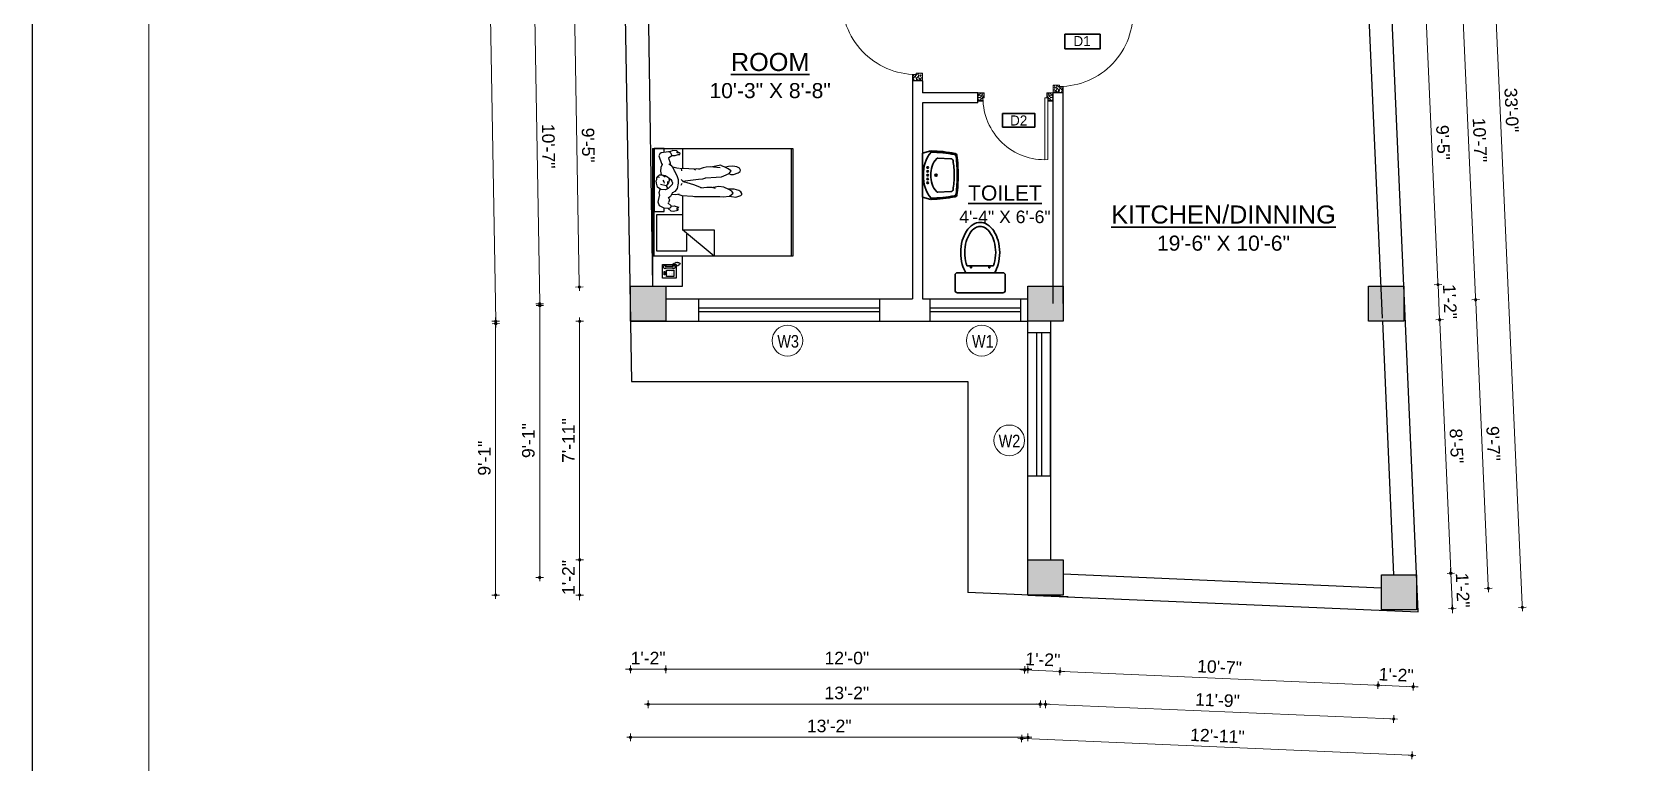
# Model space of a CAD drawing. Header units: inches. Extents: x -4597 to 93300, y -14139 to 5932.
# Drawn here: x -4597 to -3955, y -10298 to -10008 of the extents above; entities that cross this region are included whole.
import ezdxf

# ---------------------------------------------------------------- set-up
doc = ezdxf.new("R2010")
doc.units = ezdxf.units.IN
doc.header["$LTSCALE"] = 0.5
doc.header["$MEASUREMENT"] = 0
doc.header["$PDMODE"] = 66
for name, color, linetype, lineweight in [('door', 202, 'Continuous', 5), ('Ele', 7, 'Continuous', 30), ('ELE1', 3, 'Continuous', 9), ('hatch', 9, 'Continuous', 0), ('TEXT', 220, 'Continuous', 9), ('Toilet', 7, 'Continuous', 25), ('wall', 20, 'Continuous', 40)]:
    doc.layers.add(name, color=color, linetype=linetype, lineweight=lineweight)
doc.layers.add('furniture', color=31, linetype='Continuous')
doc.styles.add('arial', font='arial.ttf')
doc.styles.add('ordinary', font='ARIALN.TTF')
doc.styles.get("Standard").update_dxf_attribs({"font": 'arial.ttf'})
doc.dimstyles.new('S8', dxfattribs={"dimtxt": 5, "dimasz": 1, "dimexe": 6, "dimexo": 18, "dimgap": 1.9375, "dimtad": 1, "dimdec": 0, "dimzin": 3, "dimdsep": 46, "dimlunit": 4, "dimtxsty": 'Standard', "dimblk": 'dot 2', "dimcen": 12, "dimse1": 1, "dimse2": 1, "dimclrd": 1, "dimclre": 1, "dimclrt": 256, "dimadec": 0, "dimazin": 0, "dimtfac": 0.75, "dimtdec": 0, "dimtix": 1, "dimtmove": 1, "dimatfit": 3, "dimldrblk": 'DOT', "dimfxl": 1, "dimtolj": 1, "dimtzin": 0, "dimlwd": 9, "dimlwe": 9, "dimarcsym": 0})

# ---------------------------------------------------------------- blocks, each defined once
blk = doc.blocks.new('BED3')
at = {"layer": 'furniture'}
for p, q in [((82.68, 78), (22.7, 78)), ((22.7, 78), (22.7, 0)), ((82.68, 77.07), (22.7, 77.07)), ((82.68, 0), (82.68, 78)), ((55.62, 46.25), (56.4, 49.04)), ((55.84, 43.84), (55.62, 46.25)), ((56.4, 49.04), (57.04, 49.66)), ((57.04, 49.66), (57.58, 49.68)), ((57.58, 49.68), (58.45, 49.02)), ((58.45, 49.02), (59.2, 48.07)), ((59.2, 48.07), (60.04, 45.31)), ((60.04, 45.31), (59.91, 42.62)), ((68.17, 43.63), (68.21, 45.01)), ((68.21, 45.01), (69.06, 47.68)), ((69.06, 47.68), (69.82, 48.74)), ((69.82, 48.74), (70.54, 48.93)), ((70.54, 48.93), (71.64, 48.3)), ((71.64, 48.3), (72.45, 46.86)), ((72.45, 46.86), (72.74, 44.58)), ((55.77, 39.3), (56.17, 42.85)), ((55.86, 37.43), (55.77, 39.3)), ((56.1, 43.24), (55.84, 43.84)), ((55.94, 28.37), (55.86, 37.43)), ((56.17, 42.85), (57.82, 44.78)), ((57.82, 44.78), (58.8, 44.14)), ((58.8, 44.14), (59.86, 42.48)), ((59.86, 42.48), (61.08, 39.6)), ((60.07, 43.56), (60.16, 41.76)), ((61.47, 36.81), (60.9, 33.73)), ((61.08, 39.6), (61.47, 36.81)), ((66.61, 35.43), (66.9, 38.41)), ((66.9, 38.41), (67.36, 39.62)), ((67.36, 39.62), (68.66, 42.69)), ((68.55, 42.73), (68.17, 43.63)), ((68.66, 42.69), (70.17, 43.72)), ((70.17, 43.72), (71.54, 41.65)), ((71.54, 41.65), (72.48, 39.91)), ((71.88, 37.55), (72.48, 32.06)), ((72.55, 42.33), (72.29, 40.63)), ((73.32, 37.94), (72.46, 33.27)), ((72.48, 39.91), (73.07, 38.35)), ((72.74, 44.58), (72.55, 42.33)), ((73.07, 38.35), (73.32, 37.94)), ((37.32, 34.32, 11.36), (22.7, 34.32, 11.36)), ((22.7, 34.32, 11.36), (37.32, 16.7, 11.36)), ((37.32, 16.7, 11.36), (37.32, 34.32, 11.36)), ((55.89, 23.28), (55.94, 28.37)), ((60.44, 34.96), (60.97, 33.2)), ((60.98, 30.23), (60.64, 26.94)), ((60.73, 27.31), (62.35, 22.94)), ((60.97, 33.2), (60.98, 30.23)), ((65.5, 25.57), (65.74, 27.99)), ((65.74, 27.99), (66.23, 29.64)), ((66.23, 29.64), (66.61, 35.43)), ((66.23, 29.64), (66.4, 29.73)), ((71.85, 28.13), (70.94, 25.62)), ((72.17, 29.82), (71.85, 28.13)), ((72.48, 32.06), (72.17, 29.82)), ((25.57, 19.05, 12.8), (34.97, 19.05, 12.8)), ((25.57, 19.05, 12.8), (25.57, 2.35, 12.8)), ((56.15, 22.44), (55.89, 23.28)), ((56.53, 16.29), (56.15, 22.44)), ((62.35, 22.94), (63.47, 19.17)), ((63.47, 19.17), (64, 16.77)), ((64.38, 16.74), (65.5, 25.57)), ((70.61, 23.8), (71.04, 23.14)), ((71.26, 24.42), (70.99, 23.14)), ((71.04, 23.14), (71.48, 17.3)), ((71.05, 25.86), (71.26, 24.42)), ((6, 16.7), (22.7, 16.7)), ((6, 0), (6, 16.7)), ((10.41, 13.05, 27.83), (10.41, 5.54, 27.83)), ((18.02, 13.05, 27.83), (10.41, 13.05, 27.83)), ((11.39, 11.89, 27.83), (11.39, 7.83, 27.83)), ((14.87, 11.89, 27.83), (11.39, 11.89, 27.83)), ((12.26, 11.17, 27.83), (12.26, 11.17, 27.83)), ((12.26, 10.3, 27.83), (12.26, 10.3, 27.83)), ((12.26, 9.43, 27.83), (12.26, 9.43, 27.83)), ((13.13, 11.17, 27.83), (13.13, 11.17, 27.83)), ((13.13, 10.3, 27.83), (13.13, 10.3, 27.83)), ((13.13, 9.43, 27.83), (13.13, 9.43, 27.83)), ((14, 11.17, 27.83), (14, 11.17, 27.83)), ((14, 10.3, 27.83), (14, 10.3, 27.83)), ((14, 9.43, 27.83), (14, 9.43, 27.83)), ((14.87, 7.83, 27.83), (14.87, 11.89, 27.83)), ((16.24, 6.99, 27.83), (16.24, 11.62, 27.83)), ((17.03, 12.53, 27.83), (17.37, 13.59, 27.83)), ((17.17, 6.99, 27.83), (17.17, 11.62, 27.83)), ((17.18, 13.77, 27.83), (17.74, 13.96, 27.83)), ((17.37, 14.14, 27.83), (17.92, 14.33, 27.83)), ((17.55, 14.52, 27.83), (18.11, 14.7, 27.83)), ((17.74, 14.89, 27.83), (18.29, 15.07, 27.83)), ((18.02, 5.54, 27.83), (18.02, 13.05, 27.83)), ((18.11, 11.36, 27.83), (18.67, 11.55, 27.83)), ((18.23, 15.34, 27.83), (18.79, 15.52, 27.83)), ((18.29, 11.73, 27.83), (18.85, 11.92, 27.83)), ((18.48, 12.1, 27.83), (19.04, 12.29, 27.83)), ((18.67, 15.07, 27.83), (19.22, 15.26, 27.83)), ((18.67, 12.47, 27.83), (19.22, 12.66, 27.83)), ((18.85, 14.7, 27.83), (19.41, 14.89, 27.83)), ((18.85, 12.85, 27.83), (19.41, 13.03, 27.83)), ((19.04, 14.33, 27.83), (19.59, 14.52, 27.83)), ((19.04, 13.96, 27.83), (19.59, 14.14, 27.83)), ((19.04, 13.59, 27.83), (19.59, 13.77, 27.83)), ((19.04, 13.22, 27.83), (19.59, 13.4, 27.83)), ((22.7, 16.7), (22.7, 0)), ((56.5, 16.7, 11.36), (37.32, 16.7, 11.36)), ((45.91, 2.35, 12.8), (45.91, 16.7, 12.8)), ((48.05, 13.99), (47.51, 11.59)), ((47.51, 11.59), (47.82, 10.37)), ((47.82, 10.37), (49.19, 8.7)), ((48.58, 14.25), (48.05, 13.99)), ((49.2, 13.35), (48.58, 14.25)), ((49.19, 8.7), (49.53, 9.73)), ((49.49, 13.67), (49.2, 13.35)), ((50.24, 14.49), (49.48, 14.3)), ((49.48, 14.3), (49.49, 13.67)), ((49.53, 9.73), (50.23, 10.33)), ((50.8, 12), (49.97, 14.43)), ((50.23, 10.33), (50.82, 10.44)), ((50.57, 10.41), (50.8, 12)), ((52.33, 8.58), (50.82, 10.44)), ((53.04, 9.08), (52.52, 8.78)), ((54, 9.47), (53.04, 9.08)), ((55.17, 8.96), (54, 9.47)), ((55.99, 9.94), (54.93, 8.71)), ((57.02, 10.57), (55.99, 9.94)), ((57.25, 14.12), (56.53, 16.29)), ((57.18, 10.87), (57.02, 12.68)), ((58.21, 11.01), (57.02, 10.57)), ((57.09, 12.8), (57.46, 14.74)), ((58.72, 12.47), (58.02, 11.13)), ((60.45, 13.6), (58.72, 12.47)), ((63.39, 14.22), (60.45, 13.6)), ((62.52, 10.98), (60.46, 8.61)), ((62.14, 15.88), (63.34, 16.39)), ((63.53, 11.08), (62.52, 10.98)), ((65.39, 14.26), (63.39, 14.22)), ((64.83, 9.23), (63.51, 8.83)), ((64.43, 10.74), (63.53, 11.08)), ((65.36, 10.15), (64.43, 10.74)), ((64.68, 16.66), (65.34, 15.99)), ((65.92, 9.13), (64.83, 9.23)), ((66.22, 9.05), (65.36, 10.15)), ((67.58, 13.58), (65.39, 14.26)), ((66.53, 8.85), (65.92, 9.13)), ((70.45, 11.96), (67.58, 13.58)), ((70.93, 11.78), (69.96, 12.07)), ((70.61, 16.18), (70.18, 16.06)), ((71.32, 15.89), (70.61, 16.18)), ((72.16, 11.08), (70.93, 11.78)), ((71.48, 17.3), (71.29, 15.12)), ((71.42, 14.88), (71.74, 13.49)), ((82.68, 16.7, 11.36), (71.43, 16.7, 11.36)), ((71.74, 13.49), (72.22, 11.27)), ((73.33, 10.21), (72.16, 11.08)), ((74.08, 9.07), (73.33, 10.21)), ((74.72, 9.88), (73.62, 9.87)), ((77.15, 8.93), (74.72, 9.88)), ((78.49, 10.75), (77.21, 8.85)), ((80.06, 10.21), (78.49, 10.75)), ((78.72, 12.64), (79.29, 14.19)), ((78.75, 10.7), (78.72, 12.64)), ((79.29, 14.19), (79.36, 15.12)), ((79.36, 15.12), (79.94, 15.32)), ((80.14, 15.04), (79.94, 15.32)), ((80.63, 9.62), (80.06, 10.21)), ((80.14, 15.04), (80.27, 13.65)), ((80.27, 13.65), (80.8, 13.64)), ((80.35, 14.44), (81.28, 13.42)), ((81.57, 11.37), (80.69, 9.59)), ((80.69, 9.59), (80.83, 8.87)), ((81.28, 13.42), (81.57, 11.37)), ((82.68, 0), (82.68, 16.7)), ((22.7, 0), (6, 0)), ((10.41, 5.54, 27.83), (18.02, 5.54, 27.83)), ((11.39, 7.83, 27.83), (14.87, 7.83, 27.83)), ((12.26, 8.56, 27.83), (12.26, 8.56, 27.83)), ((14.14, 6.82, 27.83), (12.26, 6.82, 27.83)), ((12.26, 6.82, 27.83), (12.26, 6.38, 27.83)), ((12.26, 6.38, 27.83), (14.14, 6.38, 27.83)), ((13.13, 8.56, 27.83), (13.13, 8.56, 27.83)), ((14, 8.56, 27.83), (14, 8.56, 27.83)), ((14.14, 6.38, 27.83), (14.14, 6.82, 27.83)), ((22.7, 0.93), (82.68, 0.93)), ((82.68, 0), (22.7, 0)), ((25.57, 2.35, 12.8), (45.91, 2.35, 12.8)), ((49.19, 8.7), (49.43, 6.53)), ((49.43, 6.53), (50.75, 3.79)), ((50.75, 3.79), (52.76, 3.16)), ((52.76, 3.16), (56.32, 3.84)), ((56.49, 4.04), (58.19, 3.71)), ((58.19, 3.71), (60.06, 4.24)), ((60.46, 8.61), (59.63, 7.18)), ((59.63, 7.18), (59.81, 4.59)), ((59.81, 4.59), (61.11, 2.74)), ((61.01, 8.19), (60.36, 8.12)), ((61.91, 7.66), (61.01, 8.19)), ((61.11, 2.74), (63.3, 2.13)), ((61.89, 7.62), (62.6, 4.47)), ((63.51, 8.83), (61.91, 7.66)), ((64.19, 8.31), (62.87, 8.32)), ((63.3, 2.13), (64.69, 2.1)), ((64.05, 6.26), (63.37, 6.45)), ((65.09, 5.81), (64.05, 6.26)), ((64.69, 2.1), (65.39, 2.31)), ((65.39, 2.31), (66.31, 2.32)), ((66.31, 2.32), (67.14, 3.19)), ((67.66, 6.94), (66.53, 8.85)), ((66.95, 3.11), (66.64, 3.83)), ((66.69, 6.96), (67.8, 5.35)), ((67.14, 3.19), (67.97, 3.86)), ((67.89, 5.13), (67.66, 6.94)), ((67.97, 3.86), (67.89, 5.13)), ((69.96, 4.39), (68.14, 4.83)), ((71.97, 4.61), (69.96, 4.39)), ((73.8, 5.44), (71.97, 4.61)), ((74.23, 5.03), (73.8, 5.44)), ((78.53, 3.57), (74.23, 5.03)), ((79.56, 4.01), (78.53, 3.57)), ((80.14, 4.81), (79.56, 4.01)), ((80.83, 8.87), (80.14, 4.81))]:
    blk.add_line(p, q, dxfattribs=at)
blk.add_lwpolyline([(80.42, 6.46), (82.68, 6.46), (82.68, 0.93), (47.51, 0.93), (47.51, 6.46), (49.46, 6.46)], dxfattribs=at)
for centre, start, end in [((16.7, 11.62, 27.83), 298.49146, 241.50854), ((16.7, 6.99, 27.83), 118.49146, 61.50854)]:
    blk.add_arc(centre, 0.972, start, end, dxfattribs=at)
blk = doc.blocks.new('mb-lavabo5')
for p, q in [((-219, 0), (-242, -85)), ((219, 0), (-219, 0)), ((219, 0), (242, -85)), ((-230, -85), (-242, -85)), ((-170, -154), (-163, -284)), ((170, -154), (163, -284)), ((242, -85), (230, -85))]:
    blk.add_line(p, q)
for centre, radius in [((-76, -52), 7.7), ((-76, -52), 7.93), ((-38, -52), 7.93), ((-38, -52), 7.7), ((0, -135), 11.3), ((0, -52), 7.93), ((0, -135), 7.55), ((38, -52), 7.7), ((38, -52), 7.93), ((76, -52), 7.7), ((76, -52), 7.93)]:
    blk.add_circle(centre, radius)
for centre, radius, start, end in [((1005, -72), 1246, 180.6088, 191.7933), ((-12, -360), 351, 88.0682, 128.4553), ((1017, -72), 1246, 180.6088, 191.4142), ((-154, -153), 15.1, 134.0569, 182.9669), ((-20, -292), 208, 84.3472, 134.0569), ((12, -360), 351, 51.5447, 91.9318), ((20, -292), 208, 45.9431, 95.6528), ((154, -153), 15.1, 357.0331, 45.9431), ((-1017, -72), 1246, 348.5858, 359.3912), ((-1005, -72), 1246, 348.2067, 359.3912), ((-185, -314), 21.2, 191.4142, 263.5691), ((-142, -283), 21.2, 182.9669, 260.9653), ((18, 723), 1040, 260.9881, 269.0391), ((-18, 723), 1040, 271.0245, 279.0219), ((142, -283), 21.2, 279.0347, 357.0331), ((185, -314), 21.2, 276.4309, 348.5858), ((-195, -322), 21.2, 191.7933, 262.1623), ((-4, 1285), 1640, 263.2249, 270.1481), ((-4, 1285), 1631, 263.5691, 270.149), ((4, 1285), 1631, 269.851, 276.4309), ((4, 1285), 1640, 269.8519, 276.7751), ((195, -322), 21.2, 277.8377, 348.2067)]:
    blk.add_arc(centre, radius, start, end)
blk = doc.blocks.new('mb-boncau1')
at = {"linetype": 'Continuous'}
for p, q in [((225, 0), (-225, 0)), ((-250, -25), (-250, -175)), ((250, -175), (250, -25)), ((-225, -200), (225, -200))]:
    blk.add_line(p, q, dxfattribs=at)
at = {"color": 44, "linetype": 'Continuous'}
for p, q in [((-133, -270), (133, -270)), ((-86, -248), (-96, -248)), ((-96, -248), (-96, -270)), ((-96, -270), (-86, -270)), ((-86, -270), (-86, -248)), ((86, -248), (96, -248)), ((86, -270), (86, -248)), ((96, -270), (86, -270)), ((96, -248), (96, -270))]:
    blk.add_line(p, q, dxfattribs=at)
at = {"linetype": 'Continuous'}
for centre, radius, start, end in [((-225, -25), 25, 90, 180), ((225, -25), 25, 0, 90), ((-225, -175), 25, 180, 270), ((264, -401), 458, 164.9269, 180), ((134, -366), 323, 149.0966, 164.9269), ((-134, -366), 323, 15.0731, 30.9034), ((-264, -401), 458, 0, 15.0731), ((225, -175), 25, 270, 0), ((264, -401), 458, 180, 195.0731), ((-264, -401), 458, 344.9269, 0), ((134, -436), 323, 195.0731, 213.0315), ((52, -490), 226, 213.0315, 237.5002), ((-52, -490), 226, 302.4998, 326.9685), ((-134, -436), 323, 326.9685, 344.9269), ((0, -571), 129, 237.5002, 270), ((0, -571), 129, 270, 302.4998)]:
    blk.add_arc(centre, radius, start, end, dxfattribs=at)
at = {"color": 44, "linetype": 'Continuous'}
for centre, radius, start, end in [((264, -401), 418, 164.9269, 180), ((134, -366), 283, 160.176, 164.9269), ((-134, -366), 283, 15.0731, 19.824), ((-264, -401), 418, 0, 15.0731), ((264, -401), 418, 180, 195.0731), ((-264, -401), 418, 344.9269, 0), ((134, -436), 283, 195.0731, 213.0315), ((52, -490), 186, 213.0315, 237.5002), ((-52, -490), 186, 302.4998, 326.9685), ((-134, -436), 283, 326.9685, 344.9269), ((0, -571), 89.3, 237.5002, 270), ((0, -571), 89.3, 270, 302.4998)]:
    blk.add_arc(centre, radius, start, end, dxfattribs=at)
blk = doc.blocks.new('A$C27B36B59')
at = {"layer": 'door'}
for p, q in [((0, 4), (0, 0)), ((2.5, 4), (0, 4)), ((0, 0), (3, 0)), ((2.5, 2.5), (2.5, 4)), ((3, 2.5), (2.5, 2.5)), ((3, 0), (3, 2.5))]:
    blk.add_line(p, q, dxfattribs=at)
for centre, radius, start, end in [((-1.4, -0.54), 4.75, 22.14107, 72.83803), ((1.34, 2.09), 1.64, 45.13802, 144.89476), ((2.21, 0.3), 2.49, 83.31492, 152.65798), ((0.13, 0.37), 2.05, 349.48753, 93.68048), ((1.96, -0.47), 2.01, 58.74475, 166.49498), ((-0.06, 0.32), 1.13, 343.54197, 86.94698), ((2.08, -0.4), 1.17, 38.28162, 160.15192)]:
    blk.add_arc(centre, radius, start, end, dxfattribs=at)
blk = doc.blocks.new('D2')
at = {"layer": 'door'}
for p, q in [((74473.95, 24047.59), (74473.95, 24018.09)), ((74473.95, 24047.59), (74475.45, 24047.59)), ((74475.45, 24047.59), (74475.45, 24018.13))]:
    blk.add_line(p, q, dxfattribs=at)
blk.add_arc((74473.95, 24047.59), 29.5, 180, 272.9146, dxfattribs=at)
at = {"layer": 'door', "xscale": -1, "rotation": 180}
blk.add_blockref('A$C27B36B59', (74441.95, 24050.09), dxfattribs=at)
at = {"layer": 'door', "rotation": 180}
blk.add_blockref('A$C27B36B59', (74477.95, 24050.09), dxfattribs=at)
blk = doc.blocks.new('dot1')
at = {"layer": 'hatch'}
h = blk.add_hatch(color=256, dxfattribs=at)
edge = h.paths.add_edge_path()
edge.add_arc((0, 0), 1, 0, 360)
for p, q in [((3, 0), (-3, 0)), ((0, 3), (0, -3))]:
    blk.add_line(p, q, dxfattribs=at)
blk.add_circle((0, 0), 1, dxfattribs=at)
blk = doc.blocks.new('dot 2')
at = {"layer": 'hatch', "xscale": 0.5, "yscale": 0.5, "zscale": 0.5}
blk.add_blockref('dot1', (0, 0), dxfattribs=at)
blk = doc.blocks.new('*D1003')
at = {"layer": 'Defpoints', "color": 0, "transparency": 16777216}
for p in [(-4361.49, -9995.79), (-4379.69, -10108.89), (-4359.3, -10108.54)]:
    blk.add_point(p, dxfattribs=at)
at = {"layer": 'Toilet', "color": 1, "lineweight": 9, "transparency": 16777216}
blk.add_line((-4381.62, -9997.14), (-4379.71, -10107.89), dxfattribs=at)
for p, rotation in [((-4381.64, -9996.14), 90.98917906507957), ((-4379.69, -10108.89), 270.9891790650796)]:
    blk.add_blockref('dot 2', p, dxfattribs=dict(at, rotation=rotation))
at = {"layer": 'Toilet', "transparency": 16777216, "insert": (-4376.17, -10052.44), "char_height": 5, "attachment_point": 5, "rotation": 270.98918}
blk.add_mtext('\\A1;9\'-5"', dxfattribs=at)
blk = doc.blocks.new('_Dot')
at = {"color": 0, "linetype": 'ByBlock', "lineweight": -2}
blk.add_line((-0.5, 0), (-1, 0), dxfattribs=at)
at = {"color": 0, "linetype": 'ByBlock', "const_width": 0.5}
blk.add_lwpolyline([(-0.25, 0, 1), (0.25, 0, 1)], format="xyb", close=True, dxfattribs=at)
blk = doc.blocks.new('*D1004')
at = {"layer": 'Defpoints', "color": 0, "transparency": 16777216}
for p in [(-4397.56, -9989.53), (-4354.49, -9988.79), (-4352.3, -10115.54)]:
    blk.add_point(p, dxfattribs=at)
at = {"layer": 'Toilet', "color": 1, "lineweight": 9, "transparency": 16777216}
blk.add_line((-4395.39, -10115.28), (-4397.54, -9990.53), dxfattribs=at)
for p, rotation in [((-4397.56, -9989.53), 90.98917906511056), ((-4395.37, -10116.28), 270.9891790651105)]:
    blk.add_blockref('dot 2', p, dxfattribs=dict(at, rotation=rotation))
at = {"layer": 'Toilet', "transparency": 16777216, "insert": (-4391.97, -10052.83), "char_height": 5, "attachment_point": 5, "rotation": 270.98918}
blk.add_mtext('\\A1;10\'-7"', dxfattribs=at)
blk = doc.blocks.new('*D1007')
at = {"layer": 'Defpoints', "color": 0, "transparency": 16777216}
for p in [(-4194.13, -10115.54), (-4395.46, -10224.49), (-4194.13, -10224.49)]:
    blk.add_point(p, dxfattribs=at)
at = {"layer": 'Toilet', "color": 1, "lineweight": 9, "transparency": 16777216}
blk.add_line((-4395.46, -10116.54), (-4395.46, -10223.49), dxfattribs=at)
for p, rotation in [((-4395.46, -10115.54), 90), ((-4395.46, -10224.49), 270)]:
    blk.add_blockref('dot 2', p, dxfattribs=dict(at, rotation=rotation))
at = {"layer": 'Toilet', "transparency": 16777216, "insert": (-4399.95, -10170.01), "char_height": 5, "attachment_point": 5, "rotation": 90}
blk.add_mtext('\\A1;9\'-1"', dxfattribs=at)
blk = doc.blocks.new('*D1008')
at = {"layer": 'Defpoints', "color": 0, "transparency": 16777216}
for p in [(-4201.13, -10122.54), (-4379.57, -10217.49), (-4201.13, -10217.49)]:
    blk.add_point(p, dxfattribs=at)
at = {"layer": 'Toilet', "color": 1, "lineweight": 9, "transparency": 16777216}
blk.add_line((-4379.57, -10123.54), (-4379.57, -10216.49), dxfattribs=at)
for p, rotation in [((-4379.57, -10122.54), 90), ((-4379.57, -10217.49), 270)]:
    blk.add_blockref('dot 2', p, dxfattribs=dict(at, rotation=rotation))
at = {"layer": 'Toilet', "transparency": 16777216, "insert": (-4384.02, -10170.01), "char_height": 5, "attachment_point": 5, "rotation": 90}
blk.add_mtext('\\A1;7\'-11"', dxfattribs=at)
blk = doc.blocks.new('*D1009')
at = {"layer": 'Defpoints', "color": 0, "transparency": 16777216}
for p in [(-4201.13, -10217.49), (-4379.57, -10231.49), (-4201.13, -10231.49)]:
    blk.add_point(p, dxfattribs=at)
at = {"layer": 'Toilet', "color": 1, "lineweight": 9, "transparency": 16777216}
for p, q in [((-4379.57, -10216.49), (-4379.57, -10215.49)), ((-4379.57, -10217.49), (-4379.57, -10231.49)), ((-4379.57, -10232.49), (-4379.57, -10233.49))]:
    blk.add_line(p, q, dxfattribs=at)
for p, rotation in [((-4379.57, -10217.49), 270), ((-4379.57, -10231.49), 90)]:
    blk.add_blockref('dot 2', p, dxfattribs=dict(at, rotation=rotation))
at = {"layer": 'Toilet', "transparency": 16777216, "insert": (-4384.02, -10224.49), "char_height": 5, "attachment_point": 5, "rotation": 90}
blk.add_mtext('\\A1;1\'-2"', dxfattribs=at)
blk = doc.blocks.new('*D1011')
at = {"layer": 'Defpoints', "color": 0, "transparency": 16777216}
for p in [(-4201.13, -10122.54), (-4412.99, -10231.49), (-4201.13, -10231.49)]:
    blk.add_point(p, dxfattribs=at)
at = {"layer": 'Toilet', "color": 1, "lineweight": 9, "transparency": 16777216}
blk.add_line((-4412.99, -10123.54), (-4412.99, -10230.49), dxfattribs=at)
for p, rotation in [((-4412.99, -10122.54), 90), ((-4412.99, -10231.49), 270)]:
    blk.add_blockref('dot 2', p, dxfattribs=dict(at, rotation=rotation))
at = {"layer": 'Toilet', "transparency": 16777216, "insert": (-4417.48, -10177.01), "char_height": 5, "attachment_point": 5, "rotation": 90}
blk.add_mtext('\\A1;9\'-1"', dxfattribs=at)
blk = doc.blocks.new('*D1012')
at = {"layer": 'Defpoints', "color": 0, "transparency": 16777216}
for p in [(-4359.3, -10122.54), (-4345.3, -10122.54), (-4359.3, -10261.03)]:
    blk.add_point(p, dxfattribs=at)
at = {"layer": 'Toilet', "color": 1, "lineweight": 9, "transparency": 16777216}
for p, q in [((-4360.3, -10261.03), (-4361.3, -10261.03)), ((-4345.3, -10261.03), (-4359.3, -10261.03)), ((-4344.3, -10261.03), (-4343.3, -10261.03))]:
    blk.add_line(p, q, dxfattribs=at)
blk.add_blockref('dot 2', (-4359.3, -10261.03), dxfattribs=at)
at = {"layer": 'Toilet', "color": 1, "lineweight": 9, "transparency": 16777216, "rotation": 180}
blk.add_blockref('dot 2', (-4345.3, -10261.03), dxfattribs=at)
at = {"layer": 'Toilet', "transparency": 16777216, "insert": (-4352.3, -10256.58), "char_height": 5, "attachment_point": 5}
blk.add_mtext('\\A1;1\'-2"', dxfattribs=at)
blk = doc.blocks.new('*D1014')
at = {"layer": 'Defpoints', "color": 0, "transparency": 16777216}
for p in [(-4201.13, -10231.49), (-4187.13, -10232.1), (-4188.42, -10261.88)]:
    blk.add_point(p, dxfattribs=at)
at = {"layer": 'Toilet', "color": 1, "lineweight": 9, "transparency": 16777216}
for p, q in [((-4203.42, -10261.23), (-4204.42, -10261.18)), ((-4202.42, -10261.27), (-4188.42, -10261.88)), ((-4187.42, -10261.92), (-4186.42, -10261.96))]:
    blk.add_line(p, q, dxfattribs=at)
for p, rotation in [((-4202.42, -10261.27), 357.5160448331329), ((-4188.42, -10261.88), 177.5160448331328)]:
    blk.add_blockref('dot 2', p, dxfattribs=dict(at, rotation=rotation))
at = {"layer": 'Toilet', "transparency": 16777216, "insert": (-4195.23, -10257.13), "char_height": 5, "attachment_point": 5, "rotation": 357.51604}
blk.add_mtext('\\A1;1\'-2"', dxfattribs=at)
blk = doc.blocks.new('*D1015')
at = {"layer": 'Defpoints', "color": 0, "transparency": 16777216}
for p in [(-4187.13, -10232.1), (-4060.49, -10237.4), (-4061.79, -10267.37)]:
    blk.add_point(p, dxfattribs=at)
at = {"layer": 'Toilet', "color": 1, "lineweight": 9, "transparency": 16777216}
blk.add_line((-4187.42, -10261.92), (-4062.79, -10267.33), dxfattribs=at)
for p, rotation in [((-4188.42, -10261.88), 177.5160448330952), ((-4061.79, -10267.37), 357.5160448330952)]:
    blk.add_blockref('dot 2', p, dxfattribs=dict(at, rotation=rotation))
at = {"layer": 'Toilet', "transparency": 16777216, "insert": (-4124.91, -10260.14), "char_height": 5, "attachment_point": 5, "rotation": 357.51604}
blk.add_mtext('\\A1;10\'-7"', dxfattribs=at)
blk = doc.blocks.new('*D1016')
at = {"layer": 'Defpoints', "color": 0, "transparency": 16777216}
for p in [(-4060.49, -10237.4), (-4046.49, -10237.4), (-4047.82, -10267.98)]:
    blk.add_point(p, dxfattribs=at)
at = {"layer": 'Toilet', "color": 1, "lineweight": 9, "transparency": 16777216}
for p, q in [((-4062.79, -10267.33), (-4063.79, -10267.28)), ((-4061.79, -10267.37), (-4047.82, -10267.98)), ((-4046.82, -10268.02), (-4045.82, -10268.06))]:
    blk.add_line(p, q, dxfattribs=at)
for p, rotation in [((-4061.79, -10267.37), 357.5160448330952), ((-4047.82, -10267.98), 177.5160448330952)]:
    blk.add_blockref('dot 2', p, dxfattribs=dict(at, rotation=rotation))
at = {"layer": 'Toilet', "transparency": 16777216, "insert": (-4054.61, -10263.23), "char_height": 5, "attachment_point": 5, "rotation": 357.51604}
blk.add_mtext('\\A1;1\'-2"', dxfattribs=at)
blk = doc.blocks.new('*D1017')
at = {"layer": 'Defpoints', "color": 0, "transparency": 16777216}
for p in [(-4352.3, -10115.54), (-4194.13, -10115.54), (-4194.13, -10274.96)]:
    blk.add_point(p, dxfattribs=at)
at = {"layer": 'Toilet', "color": 1, "lineweight": 9, "transparency": 16777216}
blk.add_line((-4351.3, -10274.96), (-4195.13, -10274.96), dxfattribs=at)
at = {"layer": 'Toilet', "color": 1, "lineweight": 9, "transparency": 16777216, "rotation": 180}
blk.add_blockref('dot 2', (-4352.3, -10274.96), dxfattribs=at)
at = {"layer": 'Toilet', "color": 1, "lineweight": 9, "transparency": 16777216}
blk.add_blockref('dot 2', (-4194.13, -10274.96), dxfattribs=at)
at = {"layer": 'Toilet', "transparency": 16777216, "insert": (-4273.22, -10270.47), "char_height": 5, "attachment_point": 5}
blk.add_mtext('\\A1;13\'-2"', dxfattribs=at)
blk = doc.blocks.new('*D1018')
at = {"layer": 'Defpoints', "color": 0, "transparency": 16777216}
for p in [(-4194.13, -10224.49), (-4053.49, -10230.4), (-4055.6, -10280.8)]:
    blk.add_point(p, dxfattribs=at)
at = {"layer": 'Toilet', "color": 1, "lineweight": 9, "transparency": 16777216}
blk.add_line((-4195.25, -10274.94), (-4056.6, -10280.76), dxfattribs=at)
for p, rotation in [((-4196.25, -10274.9), 177.5958237491187), ((-4055.6, -10280.8), 357.5958237491187)]:
    blk.add_blockref('dot 2', p, dxfattribs=dict(at, rotation=rotation))
at = {"layer": 'Toilet', "transparency": 16777216, "insert": (-4125.74, -10273.36), "char_height": 5, "attachment_point": 5, "rotation": 357.59582}
blk.add_mtext('\\A1;11\'-9"', dxfattribs=at)
blk = doc.blocks.new('*D1019')
at = {"layer": 'Defpoints', "color": 0, "transparency": 16777216}
for p in [(-4359.3, -10122.54), (-4201.13, -10122.54), (-4201.13, -10288.1)]:
    blk.add_point(p, dxfattribs=at)
at = {"layer": 'Toilet', "color": 1, "lineweight": 9, "transparency": 16777216}
blk.add_line((-4358.3, -10288.1), (-4202.13, -10288.1), dxfattribs=at)
at = {"layer": 'Toilet', "color": 1, "lineweight": 9, "transparency": 16777216, "rotation": 180}
blk.add_blockref('dot 2', (-4359.3, -10288.1), dxfattribs=at)
at = {"layer": 'Toilet', "color": 1, "lineweight": 9, "transparency": 16777216}
blk.add_blockref('dot 2', (-4201.13, -10288.1), dxfattribs=at)
at = {"layer": 'Toilet', "transparency": 16777216, "insert": (-4280.22, -10283.61), "char_height": 5, "attachment_point": 5}
blk.add_mtext('\\A1;13\'-2"', dxfattribs=at)
blk = doc.blocks.new('*D1020')
at = {"layer": 'Defpoints', "color": 0, "transparency": 16777216}
for p in [(-4201.13, -10231.49), (-4045.83, -10238.23), (-4048.31, -10295.31)]:
    blk.add_point(p, dxfattribs=at)
at = {"layer": 'Toilet', "color": 1, "lineweight": 9, "transparency": 16777216}
blk.add_line((-4202.61, -10288.61), (-4049.31, -10295.26), dxfattribs=at)
for p, rotation in [((-4203.61, -10288.57), 177.5160448331279), ((-4048.31, -10295.31), 357.5160448331279)]:
    blk.add_blockref('dot 2', p, dxfattribs=dict(at, rotation=rotation))
at = {"layer": 'Toilet', "transparency": 16777216, "insert": (-4125.76, -10287.5), "char_height": 5, "attachment_point": 5, "rotation": 357.51604}
blk.add_mtext('\\A1;12\'-11"', dxfattribs=at)
blk = doc.blocks.new('*D1024')
at = {"layer": 'Defpoints', "color": 0, "transparency": 16777216}
for p in [(-4056.57, -9995.79), (-4051.58, -10108.54), (-4037.95, -10107.93)]:
    blk.add_point(p, dxfattribs=at)
at = {"layer": 'Toilet', "color": 1, "lineweight": 9, "transparency": 16777216}
blk.add_line((-4042.9, -9996.19), (-4037.99, -10106.93), dxfattribs=at)
for p, rotation in [((-4042.94, -9995.19), 92.53635972212899), ((-4037.95, -10107.93), 272.536359722129)]:
    blk.add_blockref('dot 2', p, dxfattribs=dict(at, rotation=rotation))
at = {"layer": 'Toilet', "transparency": 16777216, "insert": (-4035.96, -10051.36), "char_height": 5, "attachment_point": 5, "rotation": 272.53636}
blk.add_mtext('\\A1;9\'-5"', dxfattribs=at)
blk = doc.blocks.new('*D1025')
at = {"layer": 'Defpoints', "color": 0, "transparency": 16777216}
for p in [(-4051.58, -10108.54), (-4050.96, -10122.54), (-4037.33, -10121.93)]:
    blk.add_point(p, dxfattribs=at)
at = {"layer": 'Toilet', "color": 1, "lineweight": 9, "transparency": 16777216}
for p, q in [((-4037.99, -10106.93), (-4038.04, -10105.93)), ((-4037.95, -10107.93), (-4037.33, -10121.93)), ((-4037.29, -10122.93), (-4037.24, -10123.93))]:
    blk.add_line(p, q, dxfattribs=at)
for p, rotation in [((-4037.95, -10107.93), 272.536359722129), ((-4037.33, -10121.93), 92.53635972212899)]:
    blk.add_blockref('dot 2', p, dxfattribs=dict(at, rotation=rotation))
at = {"layer": 'Toilet', "transparency": 16777216, "insert": (-4033.2, -10114.73), "char_height": 5, "attachment_point": 5, "rotation": 272.53636}
blk.add_mtext('\\A1;1\'-2"', dxfattribs=at)
blk = doc.blocks.new('*D1026')
at = {"layer": 'Defpoints', "color": 0, "transparency": 16777216}
for p in [(-4050.96, -10122.54), (-4046.49, -10223.4), (-4032.86, -10222.79)]:
    blk.add_point(p, dxfattribs=at)
at = {"layer": 'Toilet', "color": 1, "lineweight": 9, "transparency": 16777216}
blk.add_line((-4037.29, -10122.93), (-4032.91, -10221.79), dxfattribs=at)
for p, rotation in [((-4037.33, -10121.93), 92.53635972212899), ((-4032.86, -10222.79), 272.536359722129)]:
    blk.add_blockref('dot 2', p, dxfattribs=dict(at, rotation=rotation))
at = {"layer": 'Toilet', "transparency": 16777216, "insert": (-4030.61, -10172.16), "char_height": 5, "attachment_point": 5, "rotation": 272.53636}
blk.add_mtext('\\A1;8\'-5"', dxfattribs=at)
blk = doc.blocks.new('*D1027')
at = {"layer": 'Defpoints', "color": 0, "transparency": 16777216}
for p in [(-4046.49, -10223.4), (-4046.49, -10237.4), (-4032.24, -10236.77)]:
    blk.add_point(p, dxfattribs=at)
at = {"layer": 'Toilet', "color": 1, "lineweight": 9, "transparency": 16777216}
for p, q in [((-4032.91, -10221.79), (-4032.95, -10220.8)), ((-4032.86, -10222.79), (-4032.24, -10236.77)), ((-4032.2, -10237.77), (-4032.15, -10238.76))]:
    blk.add_line(p, q, dxfattribs=at)
for p, rotation in [((-4032.86, -10222.79), 272.536359722129), ((-4032.24, -10236.77), 92.53635972212899)]:
    blk.add_blockref('dot 2', p, dxfattribs=dict(at, rotation=rotation))
at = {"layer": 'Toilet', "transparency": 16777216, "insert": (-4028.11, -10229.58), "char_height": 5, "attachment_point": 5, "rotation": 272.53636}
blk.add_mtext('\\A1;1\'-2"', dxfattribs=at)
blk = doc.blocks.new('*D1029')
at = {"layer": 'Defpoints', "color": 0, "transparency": 16777216}
for p in [(-4064.19, -9988.79), (-4058.58, -10115.54), (-4023, -10113.96)]:
    blk.add_point(p, dxfattribs=at)
at = {"layer": 'Toilet', "color": 1, "lineweight": 9, "transparency": 16777216}
blk.add_line((-4028.57, -9988.21), (-4023.05, -10112.96), dxfattribs=at)
for p, rotation in [((-4028.62, -9987.22), 92.53635972212899), ((-4023, -10113.96), 272.536359722129)]:
    blk.add_blockref('dot 2', p, dxfattribs=dict(at, rotation=rotation))
at = {"layer": 'Toilet', "transparency": 16777216, "insert": (-4021.32, -10050.39), "char_height": 5, "attachment_point": 5, "rotation": 272.53636}
blk.add_mtext('\\A1;10\'-7"', dxfattribs=at)
blk = doc.blocks.new('*D1030')
at = {"layer": 'Defpoints', "color": 0, "transparency": 16777216}
for p in [(-4058.58, -10115.54), (-4053.49, -10230.4), (-4017.91, -10228.82)]:
    blk.add_point(p, dxfattribs=at)
at = {"layer": 'Toilet', "color": 1, "lineweight": 9, "transparency": 16777216}
blk.add_line((-4022.96, -10114.96), (-4017.96, -10227.82), dxfattribs=at)
for p, rotation in [((-4023, -10113.96), 92.53635972212899), ((-4017.91, -10228.82), 272.536359722129)]:
    blk.add_blockref('dot 2', p, dxfattribs=dict(at, rotation=rotation))
at = {"layer": 'Toilet', "transparency": 16777216, "insert": (-4015.97, -10171.19), "char_height": 5, "attachment_point": 5, "rotation": 272.53636}
blk.add_mtext('\\A1;9\'-7"', dxfattribs=at)
blk = doc.blocks.new('*D1034')
at = {"layer": 'Defpoints', "color": 0, "transparency": 16777216}
for p in [(-4063.35, -9842.79), (-4045.83, -10238.23), (-4004.42, -10236.4)]:
    blk.add_point(p, dxfattribs=at)
at = {"layer": 'Toilet', "color": 1, "lineweight": 9, "transparency": 16777216}
blk.add_line((-4021.89, -9841.96), (-4004.46, -10235.4), dxfattribs=at)
for p, rotation in [((-4021.94, -9840.96), 92.53635972209025), ((-4004.42, -10236.4), 272.5363597220903)]:
    blk.add_blockref('dot 2', p, dxfattribs=dict(at, rotation=rotation))
at = {"layer": 'Toilet', "transparency": 16777216, "insert": (-4008.69, -10038.48), "char_height": 5, "attachment_point": 5, "rotation": 272.53636}
blk.add_mtext('\\A1;33\'-0"', dxfattribs=at)

msp = doc.modelspace()

# ---------------------------------------------------------------- hatches: boundary and pattern name
at = {"layer": 'Toilet'}
for points in [[(-4345.3, -10108.54), (-4359.3, -10108.54), (-4359.3, -10122.54), (-4345.3, -10122.54)], [(-4187.13, -10108.54), (-4201.13, -10108.54), (-4201.13, -10122.54), (-4187.13, -10122.54)], [(-4051.58, -10108.54), (-4065.58, -10108.54), (-4065.58, -10122.54), (-4051.58, -10122.54)], [(-4187.13, -10217.49), (-4201.13, -10217.49), (-4201.13, -10231.49), (-4187.13, -10231.49)], [(-4046.49, -10223.4), (-4060.49, -10223.4), (-4060.49, -10237.4), (-4046.49, -10237.4)]]:
    msp.add_hatch(color=1, dxfattribs=at).paths.add_polyline_path(points)

# ---------------------------------------------------------------- linework, layer by layer
at = {"layer": 'Defpoints'}
msp.add_lwpolyline([(-1419.77, -8876.52), (-4597.37, -8876.52), (-4597.37, -11124.49), (-1419.77, -11124.49)], close=True, dxfattribs=at)
at = {"layer": 'Ele', "color": 0, "ltscale": 2}
for points in [[(-4186.46, -10014.15), (-4172.41, -10014.15), (-4172.41, -10008.26), (-4186.46, -10008.26)], [(-4198.36, -10045.22), (-4211.21, -10045.22), (-4211.21, -10039.88), (-4198.36, -10039.88)]]:
    msp.add_lwpolyline(points, close=True, dxfattribs=at)
at = {"layer": 'ELE1'}
msp.add_lwpolyline([(-4551.05, -8922.84), (-1466.09, -8922.84), (-1466.09, -11078.17), (-4551.05, -11078.17)], close=True, dxfattribs=at)
msp.add_lwpolyline([(-4551.05, -8922.84), (-1466.09, -8922.84), (-1466.09, -11078.17), (-4551.05, -11078.17)], close=True, dxfattribs=at)
at = {"layer": 'TEXT'}
for centre in [(-4296.86, -10130.24), (-4219.54, -10130.24), (-4208.59, -10169.92)]:
    msp.add_circle(centre, 6.11, dxfattribs=at)
at = {"layer": 'Toilet'}
for p, q in [((-4365.74, -9749.79), (-4359.3, -10122.54)), ((-4045.83, -10238.23), (-4063.35, -9842.79)), ((-4352.33, -9995.79), (-4350.54, -10108.54)), ((-4060.02, -10121.3), (-4065.58, -9995.79)), ((-4243.13, -10026.79), (-4247.13, -10026.79)), ((-4247.13, -10026.79), (-4247.13, -10113.54)), ((-4243.13, -10026.79), (-4243.13, -10031.57)), ((-4221.13, -10031.57), (-4243.13, -10031.57)), ((-4221.13, -10035.57), (-4221.13, -10031.57)), ((-4187.13, -10031.57), (-4191.13, -10031.57)), ((-4191.13, -10035.57), (-4191.13, -10031.57)), ((-4187.13, -10115.4), (-4187.13, -10031.57)), ((-4243.13, -10035.57), (-4243.13, -10113.54)), ((-4221.13, -10035.57), (-4243.13, -10035.57)), ((-4191.13, -10115.4), (-4191.13, -10035.57)), ((-4359.55, -10107.93), (-4358.89, -10146.54)), ((-4345.3, -10113.54), (-4247.13, -10113.54)), ((-4243.13, -10113.54), (-4201.13, -10113.54)), ((-4359.3, -10122.54), (-4201.13, -10122.54)), ((-4201.13, -10217.49), (-4201.13, -10122.54)), ((-4192.13, -10122.54), (-4192.13, -10187.49)), ((-4055.5, -10223.4), (-4059.97, -10122.54)), ((-4358.89, -10146.54), (-4225.13, -10146.54)), ((-4225.13, -10146.54), (-4225.13, -10230.45)), ((-4192.13, -10187.49), (-4192.13, -10217.49)), ((-4187.13, -10223.09), (-4060.49, -10228.59)), ((-4185.15, -10232.19), (-4225.13, -10230.45)), ((-4201.13, -10231.49), (-4045.83, -10238.23))]:
    msp.add_line(p, q, dxfattribs=at)
at = {"layer": 'Toilet', "color": 3}
for p, q in [((-4332.22, -10113.54), (-4332.22, -10122.54)), ((-4260.22, -10117.29), (-4332.22, -10117.29)), ((-4260.22, -10113.54), (-4260.22, -10122.54)), ((-4240.13, -10113.54), (-4240.13, -10122.54)), ((-4204.13, -10117.29), (-4240.13, -10117.29)), ((-4204.13, -10113.54), (-4204.13, -10122.54)), ((-4260.22, -10118.79), (-4332.22, -10118.79)), ((-4204.13, -10118.79), (-4240.13, -10118.79)), ((-4201.13, -10127.01), (-4192.13, -10127.01)), ((-4201.13, -10184.06), (-4201.13, -10127.01)), ((-4197.63, -10184.06), (-4197.63, -10127.01)), ((-4197.63, -10184.06), (-4197.63, -10127.01)), ((-4197.63, -10184.06), (-4197.63, -10127.01)), ((-4195.63, -10184.06), (-4195.63, -10127.01)), ((-4192.13, -10184.06), (-4192.13, -10127.01)), ((-4201.13, -10184.06), (-4192.13, -10184.06))]:
    msp.add_line(p, q, dxfattribs=at)
at = {"layer": 'Toilet'}
for points in [[(-4359.3, -10108.54), (-4345.3, -10108.54), (-4345.3, -10122.54), (-4359.3, -10122.54)], [(-4201.13, -10108.54), (-4187.13, -10108.54), (-4187.13, -10122.54), (-4201.13, -10122.54)], [(-4065.58, -10108.54), (-4051.58, -10108.54), (-4051.58, -10122.54), (-4065.58, -10122.54)], [(-4201.13, -10217.49), (-4187.13, -10217.49), (-4187.13, -10231.49), (-4201.13, -10231.49)], [(-4060.49, -10223.4), (-4046.49, -10223.4), (-4046.49, -10237.4), (-4060.49, -10237.4)]]:
    msp.add_lwpolyline(points, close=True, dxfattribs=at)

# ---------------------------------------------------------------- block references
at = {"layer": 'Ele', "ltscale": 2, "extrusion": (0, 0, -1), "xscale": 0.7155555555655155, "yscale": 0.7155555555655155, "zscale": -0.7155555555655155, "rotation": 90}
msp.add_blockref('BED3', (4350.54, -10112.88), dxfattribs=at)
at = {"layer": 'Ele', "color": 0, "ltscale": 2, "yscale": 0.03999999997904524, "zscale": 0.04}
for name, p, xscale, rotation in [('mb-lavabo5', (-4243.13, -10064.37), 0.0400000000372529, 90), ('mb-boncau1', (-4220.15, -10111.2), -0.03999999997904524, 180)]:
    msp.add_blockref(name, p, dxfattribs=dict(at, xscale=xscale, rotation=rotation))
at = {"layer": 'wall', "color": 2, "linetype": 'ByBlock', "xscale": -1, "rotation": 270}
msp.add_blockref('D2', (-28293.22, -84468.74), dxfattribs=at)
at = {"layer": 'wall', "color": 2, "linetype": 'ByBlock', "xscale": 0.9937589951213119, "yscale": 0.9937589951213119, "zscale": 0.9937589951213119, "rotation": 90}
msp.add_blockref('D2', (19708.86, -84008.92), dxfattribs=at)
at = {"layer": 'wall', "color": 2, "linetype": 'ByBlock', "xscale": 0.8333333333282099, "yscale": 0.8333333333282099, "zscale": 0.8333333333264566}
msp.add_blockref('D2', (-66256.09, -30073.31), dxfattribs=at)

# ---------------------------------------------------------------- texts
at = {"layer": 'Ele', "color": 0, "ltscale": 2, "char_height": 4, "attachment_point": 2, "style": 'arial'}
for s, insert in [('{\\fCentury Gothic|b0|i0|c0|p34;D1}', (-4179.61, -10009.01)), ('{\\fCentury Gothic|b0|i0|c0|p34;D2}', (-4204.83, -10040.61))]:
    msp.add_mtext(s, dxfattribs=dict(at, insert=insert))
at = {"layer": 'Ele', "color": 0, "ltscale": 2, "attachment_point": 2}
for s, insert, char_height in [('{\\fArial TUR|b0|i0|c162|p34;\\LROOM\\P\\H0.8333x;\\l1\\fArial TUR|b0|i0|c0|p34;0\\fArial TUR|b0|i0|c162|p34;\'-\\fArial TUR|b0|i0|c0|p34;3\\fArial TUR|b0|i0|c162|p34;" X \\fArial TUR|b0|i0|c0|p34;8\\fArial TUR|b0|i0|c162|p34;\'-\\fArial TUR|b0|i0|c0|p34;8\\fArial TUR|b0|i0|c162|p34;"}', (-4303.74, -10015.72), 7.2), ('{\\fArial TUR|b0|i0|c162|p34;\\LTOILET\\P\\fArial TUR|b0|i0|c0|p34;\\H0.8333x;\\l4\\fArial TUR|b0|i0|c162|p34;\'-4" X \\fArial TUR|b0|i0|c0|p34;6\\fArial TUR|b0|i0|c162|p34;\'-\\fArial TUR|b0|i0|c0|p34;6\\fArial TUR|b0|i0|c162|p34;"}', (-4210.3, -10068.46), 6), ('{\\fArial TUR|b0|i0|c162|p34;\\LKITCHEN/DINNING\\P\\H0.8333x;\\l19\'-\\fArial TUR|b0|i0|c0|p34;6\\fArial TUR|b0|i0|c162|p34;" X 1\\fArial TUR|b0|i0|c0|p34;0\\fArial TUR|b0|i0|c162|p34;\'-\\fArial TUR|b0|i0|c0|p34;6\\fArial TUR|b0|i0|c162|p34;"}', (-4123.33, -10076.43), 7.2)]:
    msp.add_mtext(s, dxfattribs=dict(at, insert=insert, char_height=char_height))
at = {"layer": 'TEXT', "style": 'ordinary'}
for s, p in [('W3', (-4300.88, -10133)), ('W1', (-4223.4, -10133)), ('W2', (-4212.81, -10172.68))]:
    msp.add_text(s, height=5, rotation=359.99961, dxfattribs=at).set_placement(p)

# ---------------------------------------------------------------- dimensions: what is measured, and where the dimension line sits
at = {"layer": 'Toilet'}
msp.add_aligned_dim(p1=(-4365.74, -9749.79), p2=(-4359.3, -10122.54), distance=-53.59, dimstyle='S8', override={"dimfxl": 2, "dimfxlon": 1, "dimarcsym": 1}, dxfattribs=at).render()
for p1, p2, distance, picture, middle in [((-4063.35, -9842.79), (-4045.83, -10238.23), 41.45, '*D1034', (-4008.69, -10038.48)), ((-4352.3, -10115.54), (-4354.49, -9988.79), 43.07, '*D1004', (-4391.97, -10052.83)), ((-4194.13, -10224.49), (-4053.49, -10230.4), -50.45, '*D1018', (-4125.74, -10273.36)), ((-4201.13, -10231.49), (-4045.83, -10238.23), -57.13, '*D1020', (-4125.76, -10287.5)), ((-4201.13, -10231.49), (-4187.13, -10232.1), -29.81, '*D1014', (-4195.23, -10257.13))]:
    dim = msp.add_aligned_dim(p1=p1, p2=p2, distance=distance, dimstyle='S8', override={"dimfxl": 2, "dimfxlon": 1, "dimarcsym": 1}, dxfattribs=at)
    dim.commit()
    dim.dimension.update_dxf_attribs({"geometry": picture, "text_midpoint": middle})
for base, p1, p2, angle, picture, middle in [((-4023, -10113.96), (-4064.19, -9988.79), (-4058.58, -10115.54), 92.53636, '*D1029', (-4021.32, -10050.39)), ((-4379.69, -10108.89), (-4361.49, -9995.79), (-4359.3, -10108.54), 90.98918, '*D1003', (-4376.17, -10052.44)), ((-4037.95, -10107.93), (-4056.57, -9995.79), (-4051.58, -10108.54), 272.53636, '*D1024', (-4035.96, -10051.36)), ((-4037.33, -10121.93), (-4051.58, -10108.54), (-4050.96, -10122.54), 272.53636, '*D1025', (-4033.2, -10114.73)), ((-4395.46, -10224.49), (-4194.13, -10115.54), (-4194.13, -10224.49), 90, '*D1007', (-4399.95, -10170.01)), ((-4017.91, -10228.82), (-4058.58, -10115.54), (-4053.49, -10230.4), 92.53636, '*D1030', (-4015.97, -10171.19)), ((-4412.99, -10231.49), (-4201.13, -10122.54), (-4201.13, -10231.49), 90, '*D1011', (-4417.48, -10177.01)), ((-4379.57, -10217.49), (-4201.13, -10122.54), (-4201.13, -10217.49), 90, '*D1008', (-4384.02, -10170.01)), ((-4032.86, -10222.79), (-4050.96, -10122.54), (-4046.49, -10223.4), 272.53636, '*D1026', (-4030.61, -10172.16)), ((-4379.57, -10231.49), (-4201.13, -10217.49), (-4201.13, -10231.49), 90, '*D1009', (-4384.02, -10224.49)), ((-4032.24, -10236.77), (-4046.49, -10223.4), (-4046.49, -10237.4), 272.53636, '*D1027', (-4028.11, -10229.58)), ((-4061.79, -10267.37), (-4187.13, -10232.1), (-4060.49, -10237.4), 177.51604, '*D1015', (-4124.91, -10260.14)), ((-4047.82, -10267.98), (-4060.49, -10237.4), (-4046.49, -10237.4), 177.51604, '*D1016', (-4054.61, -10263.23))]:
    dim = msp.add_linear_dim(base=base, p1=p1, p2=p2, angle=angle, dimstyle='S8', override={"dimfxl": 2, "dimfxlon": 1, "dimarcsym": 1}, dxfattribs=at)
    dim.commit()
    dim.dimension.update_dxf_attribs({"geometry": picture, "text_midpoint": middle})
for base, p1, p2, picture, middle in [((-4194.13, -10274.96), (-4352.3, -10115.54), (-4194.13, -10115.54), '*D1017', (-4273.22, -10270.47)), ((-4359.3, -10261.03), (-4345.3, -10122.54), (-4359.3, -10122.54), '*D1012', (-4352.3, -10256.58)), ((-4201.13, -10288.1), (-4359.3, -10122.54), (-4201.13, -10122.54), '*D1019', (-4280.22, -10283.61))]:
    dim = msp.add_linear_dim(base=base, p1=p1, p2=p2, dimstyle='S8', override={"dimfxl": 2, "dimfxlon": 1, "dimarcsym": 1}, dxfattribs=at)
    dim.commit()
    dim.dimension.update_dxf_attribs({"geometry": picture, "text_midpoint": middle})
msp.add_linear_dim(base=(-4201.13, -10261.03), p1=(-4345.3, -10122.54), p2=(-4201.13, -10231.49), dimstyle='S8', override={"dimfxl": 2, "dimfxlon": 1, "dimarcsym": 1}, dxfattribs=at).render()

doc.saveas('drawing.dxf')
